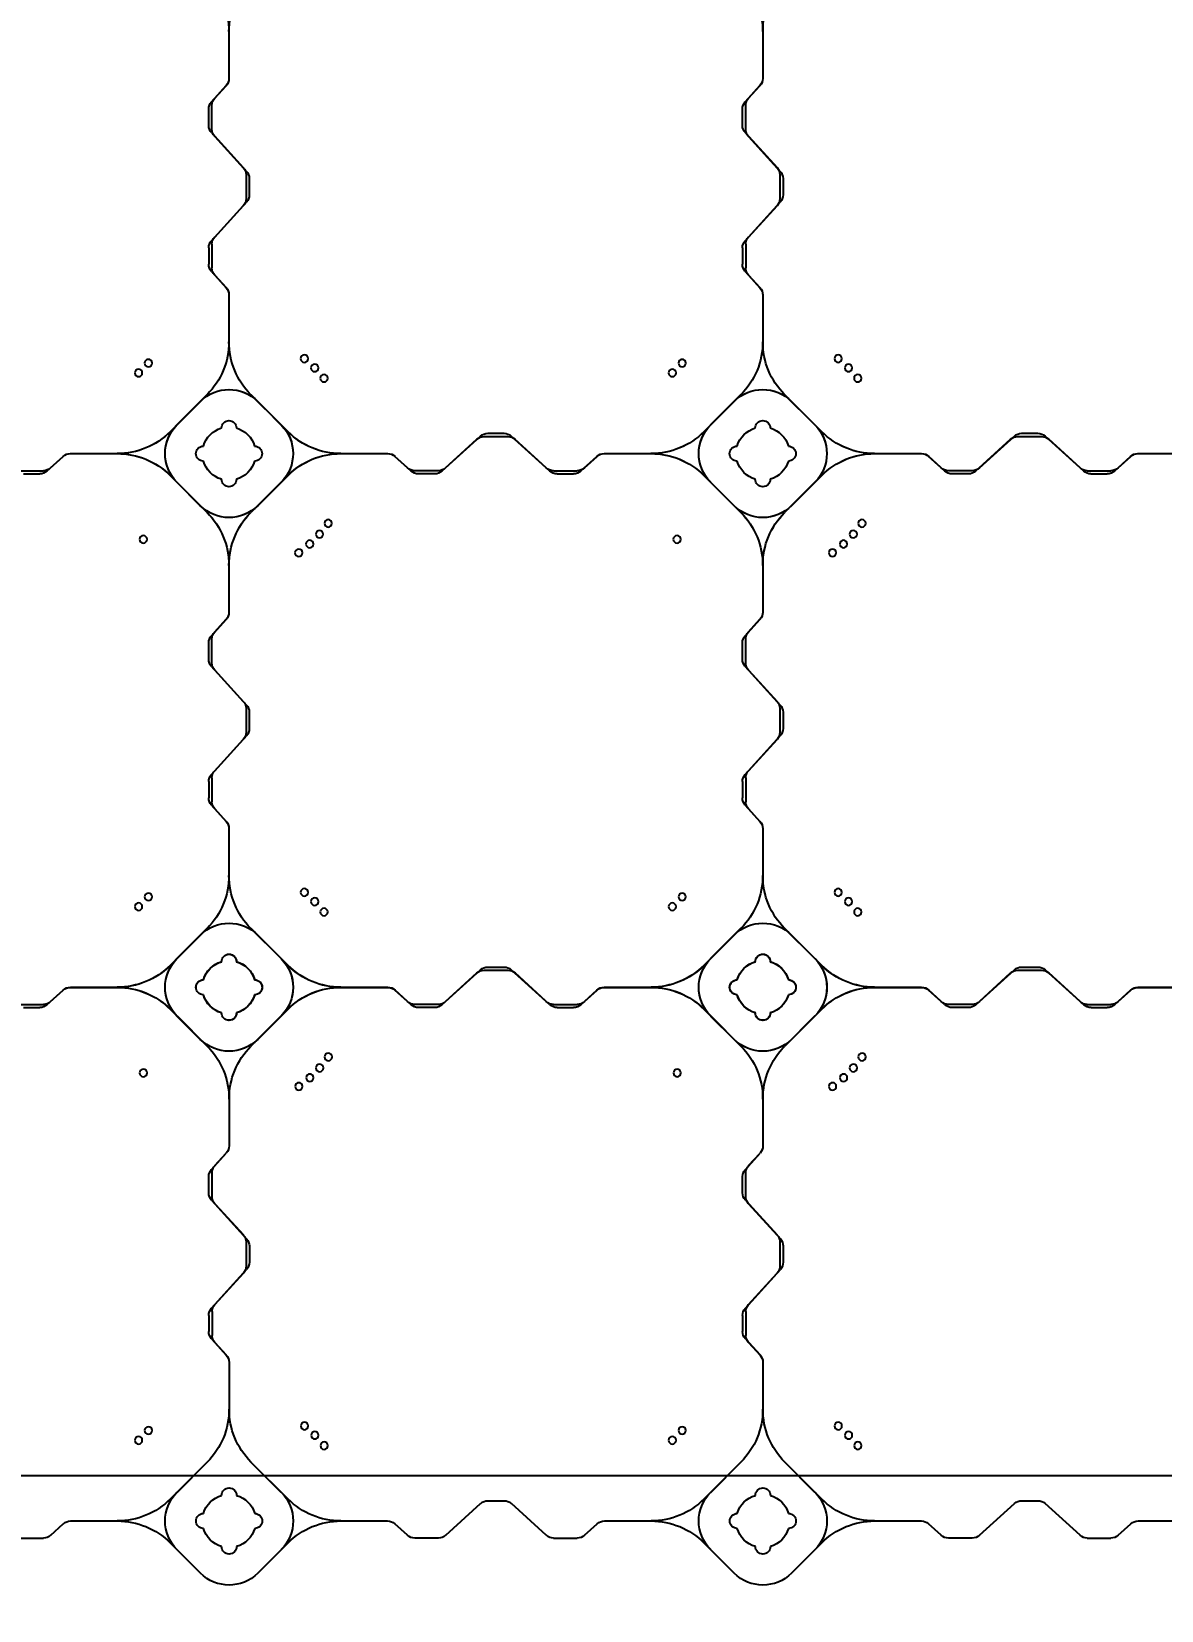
# Model space of a CAD drawing. Header units: millimetres. Extents: x -1612139 to -1260738, y 1141106 to 1536160.
# Drawn here: x -1327204 to -1326145, y 1253728 to 1255207 of the extents above; entities that cross this region are included whole.
import ezdxf

# ---------------------------------------------------------------- set-up
doc = ezdxf.new("R2010")
doc.units = ezdxf.units.MM
doc.header["$LTSCALE"] = 10
doc.layers.get('0').update_dxf_attribs({"linetype": 'CONTINUOUS'})
doc.layers.get('DEFPOINTS').update_dxf_attribs({"linetype": 'CONTINUOUS'})
doc.layers.add('W-FLOAT_BOWL浮筒', color=253, linetype='CONTINUOUS')
doc.styles.add('STANDARD_T3', font='simplex.shx', dxfattribs={"width": 0.7, "bigfont": 'gbcbig.shx'})
doc.dimstyles.new('W&&200', dxfattribs={"dimtxt": 700, "dimasz": 200, "dimexe": 500, "dimexo": 600, "dimgap": 200, "dimtad": 1, "dimdec": 0, "dimzin": 0, "dimdsep": 46, "dimtxsty": 'STANDARD_T3', "dimcen": 0.09, "dimclrd": 1, "dimclre": 1, "dimclrt": 7, "dimazin": 2, "dimtfac": 1, "dimtdec": 0, "dimtix": 1, "dimtmove": 2, "dimatfit": 3, "dimfxl": 100, "dimtolj": 1, "dimtzin": 0, "dimarcsym": 0})

# ---------------------------------------------------------------- blocks, each defined once
blk = doc.blocks.new('蓝色')
at = {"layer": 'W-FLOAT_BOWL浮筒', "color": 5}
for p, q in [((5979.5, 1549.2), (5951.2, 1520.9)), ((5957.5, 1527.3), (5979.4, 1549.2)), ((6033.2, 1549.2), (6055.2, 1527.3)), ((6033.2, 1549.2), (6061.5, 1520.9)), ((6479.5, 1549.2), (6451.2, 1520.9)), ((6457.5, 1527.3), (6479.4, 1549.2)), ((6533.2, 1549.2), (6555.2, 1527.3)), ((6533.2, 1549.2), (6561.5, 1520.9)), ((5810.2, 1516.4), (5832.5, 1516.4)), ((5839.2, 1513.8), (5851.1, 1503)), ((6173.5, 1513.8), (6161.6, 1503)), ((6202.5, 1516.4), (6180.2, 1516.4)), ((6209.2, 1513.8), (6242, 1484)), ((6303.5, 1513.8), (6270.7, 1484)), ((6310.2, 1516.4), (6332.5, 1516.4)), ((6339.2, 1513.8), (6351.1, 1503)), ((6673.5, 1513.8), (6661.6, 1503)), ((6702.5, 1516.4), (6680.2, 1516.4)), ((6709.2, 1513.8), (6742, 1484)), ((6803.5, 1513.8), (6770.7, 1484)), ((6810.2, 1516.4), (6832.5, 1516.4)), ((6839.2, 1513.8), (6851.1, 1503)), ((5857.8, 1500.4), (5901.6, 1500.4)), ((6110.9, 1500.4), (6154.9, 1500.4)), ((6357.8, 1500.4), (6401.6, 1500.4)), ((6610.9, 1500.4), (6654.9, 1500.4)), ((6857.8, 1500.4), (6901.6, 1500.4)), ((5985.8, 1445.1), (5951.1, 1479.9)), ((6026.8, 1445.1), (6061.6, 1479.9)), ((6248.7, 1481.4), (6264, 1481.4)), ((6485.8, 1445.1), (6451.1, 1479.9)), ((6526.8, 1445.1), (6561.6, 1479.9)), ((6748.7, 1481.4), (6764, 1481.4)), ((5957.5, 1473.5), (5985.8, 1445.2)), ((6055.2, 1473.5), (6026.8, 1445.2)), ((6457.5, 1473.5), (6485.8, 1445.2)), ((6555.2, 1473.5), (6526.8, 1445.2)), ((6006.3, 1351.6), (6006.3, 1395.8)), ((6006.3, 1351.8), (6006.3, 1395.8)), ((6506.3, 1351.6), (6506.3, 1395.8)), ((6506.3, 1351.8), (6506.3, 1395.8)), ((5989.9, 1329.7), (6003.7, 1344.9)), ((5992.9, 1333.2), (6003.7, 1345.1)), ((6489.9, 1329.7), (6503.7, 1344.9)), ((6492.9, 1333.2), (6503.7, 1345.1)), ((5987.3, 1307.7), (5987.3, 1323)), ((5990.3, 1304.2), (5990.3, 1326.5)), ((6487.3, 1307.7), (6487.3, 1323)), ((6490.3, 1304.2), (6490.3, 1326.5)), ((5989.9, 1301), (6019.7, 1268.2)), ((5992.9, 1297.5), (6022.7, 1264.7)), ((6489.9, 1301), (6519.7, 1268.2)), ((6492.9, 1297.5), (6522.7, 1264.7)), ((6022.3, 1239.2), (6022.3, 1261.5)), ((6025.3, 1242.7), (6025.3, 1258)), ((6522.3, 1239.2), (6522.3, 1261.5)), ((6525.3, 1242.7), (6525.3, 1258)), ((5989.9, 1199.7), (6019.7, 1232.5)), ((5992.9, 1203.2), (6022.7, 1236)), ((6489.9, 1199.7), (6519.7, 1232.5)), ((6492.9, 1203.2), (6522.7, 1236)), ((5987.3, 1193), (5987.3, 1177.7)), ((5990.3, 1196.5), (5990.3, 1174.2)), ((6487.3, 1193), (6487.3, 1177.7)), ((6490.3, 1196.5), (6490.3, 1174.2)), ((5989.9, 1171), (6003.7, 1155.8)), ((6489.9, 1171), (6503.7, 1155.8)), ((5992.9, 1167.5), (6003.7, 1155.6)), ((6492.9, 1167.5), (6503.7, 1155.6)), ((6006.3, 1105.1), (6006.3, 1149.1)), ((6006.3, 1105.1), (6006.3, 1148.9)), ((6506.3, 1105.1), (6506.3, 1149.1)), ((6506.3, 1105.1), (6506.3, 1148.9)), ((5951.1, 1020.9), (5985.8, 1055.6)), ((5957.5, 1027.2), (5985.8, 1055.5)), ((6061.6, 1020.9), (6026.8, 1055.6)), ((6055.2, 1027.2), (6026.8, 1055.5)), ((6451.1, 1020.9), (6485.8, 1055.6)), ((6457.5, 1027.2), (6485.8, 1055.5)), ((6561.6, 1020.9), (6526.8, 1055.6)), ((6555.2, 1027.2), (6526.8, 1055.5)), ((5979.5, 1049.2), (5951.2, 1020.9)), ((5957.5, 1027.3), (5979.4, 1049.2)), ((6033.2, 1049.2), (6055.2, 1027.3)), ((6033.2, 1049.2), (6061.5, 1020.9)), ((6479.5, 1049.2), (6451.2, 1020.9)), ((6457.5, 1027.3), (6479.4, 1049.2)), ((6533.2, 1049.2), (6555.2, 1027.3)), ((6533.2, 1049.2), (6561.5, 1020.9)), ((5810.2, 1016.4), (5832.5, 1016.4)), ((5813.7, 1019.4), (5829, 1019.4)), ((5835.7, 1016.8), (5850.9, 1003)), ((5839.2, 1013.8), (5851.1, 1003)), ((6173.5, 1013.8), (6161.6, 1003)), ((6177, 1016.8), (6161.8, 1003)), ((6202.5, 1016.4), (6180.2, 1016.4)), ((6199, 1019.4), (6183.7, 1019.4)), ((6205.7, 1016.8), (6238.5, 987)), ((6209.2, 1013.8), (6242, 984)), ((6303.5, 1013.8), (6270.7, 984)), ((6307, 1016.8), (6274.2, 987)), ((6310.2, 1016.4), (6332.5, 1016.4)), ((6313.7, 1019.4), (6329, 1019.4)), ((6335.7, 1016.8), (6350.9, 1003)), ((6339.2, 1013.8), (6351.1, 1003)), ((6673.5, 1013.8), (6661.6, 1003)), ((6677, 1016.8), (6661.8, 1003)), ((6702.5, 1016.4), (6680.2, 1016.4)), ((6699, 1019.4), (6683.7, 1019.4)), ((6705.7, 1016.8), (6738.5, 987)), ((6709.2, 1013.8), (6742, 984)), ((6803.5, 1013.8), (6770.7, 984)), ((6807, 1016.8), (6774.2, 987)), ((6810.2, 1016.4), (6832.5, 1016.4)), ((6813.7, 1019.4), (6829, 1019.4)), ((6835.7, 1016.8), (6850.9, 1003)), ((6839.2, 1013.8), (6851.1, 1003)), ((5857.6, 1000.4), (5901.6, 1000.4)), ((5857.8, 1000.4), (5901.6, 1000.4)), ((6110.9, 1000.4), (6154.9, 1000.4)), ((6110.9, 1000.4), (6155.1, 1000.4)), ((6357.6, 1000.4), (6401.6, 1000.4)), ((6357.8, 1000.4), (6401.6, 1000.4)), ((6610.9, 1000.4), (6654.9, 1000.4)), ((6610.9, 1000.4), (6655.1, 1000.4)), ((6857.6, 1000.4), (6901.6, 1000.4)), ((6857.8, 1000.4), (6901.6, 1000.4)), ((5985.8, 945.1), (5951.1, 979.9)), ((5979.5, 951.6), (5951.2, 979.9)), ((6026.8, 945.1), (6061.6, 979.9)), ((6033.2, 951.6), (6061.5, 979.9)), ((6245.2, 984.4), (6267.5, 984.4)), ((6248.7, 981.4), (6264, 981.4)), ((6485.8, 945.1), (6451.1, 979.9)), ((6479.5, 951.6), (6451.2, 979.9)), ((6526.8, 945.1), (6561.6, 979.9)), ((6533.2, 951.6), (6561.5, 979.9)), ((6745.2, 984.4), (6767.5, 984.4)), ((6748.7, 981.4), (6764, 981.4)), ((5957.5, 973.5), (5985.8, 945.2)), ((5979.4, 951.6), (5957.5, 973.5)), ((6055.2, 973.5), (6026.8, 945.2)), ((6055.2, 973.5), (6033.2, 951.6)), ((6457.5, 973.5), (6485.8, 945.2)), ((6479.4, 951.6), (6457.5, 973.5)), ((6555.2, 973.5), (6526.8, 945.2)), ((6555.2, 973.5), (6533.2, 951.6)), ((6006.3, 851.6), (6006.3, 895.8)), ((6006.3, 851.8), (6006.3, 895.8)), ((6506.3, 851.6), (6506.3, 895.8)), ((6506.3, 851.8), (6506.3, 895.8)), ((5989.9, 829.7), (6003.7, 844.9)), ((5992.9, 833.2), (6003.7, 845.1)), ((6489.9, 829.7), (6503.7, 844.9)), ((6492.9, 833.2), (6503.7, 845.1)), ((5987.3, 807.7), (5987.3, 823)), ((5990.3, 804.2), (5990.3, 826.5)), ((6487.3, 807.7), (6487.3, 823)), ((6490.3, 804.2), (6490.3, 826.5)), ((5989.9, 801), (6019.7, 768.2)), ((6489.9, 801), (6519.7, 768.2)), ((5992.9, 797.5), (6022.7, 764.7)), ((6492.9, 797.5), (6522.7, 764.7)), ((6022.3, 739.2), (6022.3, 761.5)), ((6025.3, 742.7), (6025.3, 758)), ((6522.3, 739.2), (6522.3, 761.5)), ((6525.3, 742.7), (6525.3, 758)), ((5989.9, 699.7), (6019.7, 732.5)), ((5992.9, 703.2), (6022.7, 736)), ((6489.9, 699.7), (6519.7, 732.5)), ((6492.9, 703.2), (6522.7, 736)), ((5990.3, 696.5), (5990.3, 674.2)), ((6490.3, 696.5), (6490.3, 674.2)), ((5987.3, 693), (5987.3, 677.7)), ((6487.3, 693), (6487.3, 677.7)), ((5989.9, 671), (6003.7, 655.8)), ((5992.9, 667.5), (6003.7, 655.6)), ((6489.9, 671), (6503.7, 655.8)), ((6492.9, 667.5), (6503.7, 655.6)), ((6006.3, 605.1), (6006.3, 649.1)), ((6006.3, 605.1), (6006.3, 648.9)), ((6506.3, 605.1), (6506.3, 649.1)), ((6506.3, 605.1), (6506.3, 648.9))]:
    blk.add_line(p, q, dxfattribs=at)
for centre in [(5921.6, 1424.8), (6086.6, 1420.1), (6095.3, 1429.8), (6421.6, 1424.8), (6586.6, 1420.1), (6595.3, 1429.8), (5930.8, 1415.6), (6076.9, 1411.4), (6430.8, 1415.6), (6576.9, 1411.4), (6071.6, 1093.3), (6571.6, 1093.3), (5926, 1080.7), (6081.9, 1085.1), (6426, 1080.7), (6581.9, 1085.1), (6091.1, 1075.9), (6099.2, 1065.7), (6591.1, 1075.9), (6599.2, 1065.7), (6095.3, 929.8), (6595.3, 929.8), (5921.6, 924.8), (5930.8, 915.6), (6086.6, 920.1), (6421.6, 924.8), (6430.8, 915.6), (6586.6, 920.1), (6076.9, 911.4), (6576.9, 911.4)]:
    blk.add_circle(centre, 3.5, dxfattribs=at)
for centre, radius, start, end in [((6006.3, 1522.3), 38, 45, 135), ((6006.4, 1522.3), 38, 45, 135), ((6506.3, 1522.3), 38, 45, 135), ((6506.4, 1522.3), 38, 45, 135), ((5984.4, 1500.4), 38, 135, 225), ((6006.3, 1500.4), 25, 106.2602, 163.7398), ((6006.3, 1500.4), 25, 106.2602, 163.7398), ((6006.3, 1524.4), 7, 0, 180), ((6006.3, 1524.4), 7, 0, 180), ((6006.3, 1500.4), 25, 16.2602, 73.7398), ((6006.3, 1500.4), 25, 16.2602, 73.7398), ((6028.3, 1500.4), 38, 315, 45), ((6484.4, 1500.4), 38, 135, 225), ((6506.3, 1500.4), 25, 106.2602, 163.7398), ((6506.3, 1500.4), 25, 106.2602, 163.7398), ((6506.3, 1524.4), 7, 0, 180), ((6506.3, 1524.4), 7, 0, 180), ((6506.3, 1500.4), 25, 16.2602, 73.7398), ((6506.3, 1500.4), 25, 16.2602, 73.7398), ((6528.3, 1500.4), 38, 315, 45), ((5832.5, 1506.4), 10, 47.7263, 90), ((5901.7, 1570.4), 70, 270, 315), ((6111, 1570.4), 70, 225, 270), ((6180.2, 1506.4), 10, 90, 132.2737), ((6202.5, 1506.4), 10, 47.7263, 90), ((6310.2, 1506.4), 10, 90, 132.2737), ((6332.5, 1506.4), 10, 47.7263, 90), ((6401.7, 1570.4), 70, 270, 315), ((6611, 1570.4), 70, 225, 270), ((6680.2, 1506.4), 10, 90, 132.2737), ((6702.5, 1506.4), 10, 47.7263, 90), ((6810.2, 1506.4), 10, 90, 132.2737), ((6832.5, 1506.4), 10, 47.7263, 90), ((5857.8, 1510.4), 10, 227.7263, 270), ((5901.6, 1430.4), 70, 45, 90), ((5982.3, 1500.4), 7, 90, 270), ((5982.3, 1500.4), 7, 90, 270), ((6030.3, 1500.4), 7, 270, 90), ((6030.3, 1500.4), 7, 270, 90), ((6111.1, 1430.4), 70, 90, 135), ((6154.9, 1510.4), 10, 270, 312.2737), ((6357.8, 1510.4), 10, 227.7263, 270), ((6401.6, 1430.4), 70, 45, 90), ((6482.3, 1500.4), 7, 90, 270), ((6482.3, 1500.4), 7, 90, 270), ((6530.3, 1500.4), 7, 270, 90), ((6530.3, 1500.4), 7, 270, 90), ((6611.1, 1430.4), 70, 90, 135), ((6654.9, 1510.4), 10, 270, 312.2737), ((6857.8, 1510.4), 10, 227.7263, 270), ((6006.3, 1500.4), 25, 196.2602, 253.7398), ((6006.3, 1500.4), 25, 196.2602, 253.7398), ((6006.3, 1500.4), 25, 286.2602, 343.7398), ((6006.3, 1500.4), 25, 286.2602, 343.7398), ((6248.7, 1491.4), 10, 227.7263, 270), ((6264, 1491.4), 10, 270, 312.2737), ((6506.3, 1500.4), 25, 196.2602, 253.7398), ((6506.3, 1500.4), 25, 196.2602, 253.7398), ((6506.3, 1500.4), 25, 286.2602, 343.7398), ((6506.3, 1500.4), 25, 286.2602, 343.7398), ((6748.7, 1491.4), 10, 227.7263, 270), ((6764, 1491.4), 10, 270, 312.2737), ((6006.3, 1476.4), 7, 180, 0), ((6006.3, 1476.4), 7, 180, 0), ((6506.3, 1476.4), 7, 180, 0), ((6506.3, 1476.4), 7, 180, 0), ((5936.3, 1395.7), 70, 0, 45), ((5936.3, 1395.7), 70, 0, 45), ((6076.3, 1395.7), 70, 135, 180), ((6076.3, 1395.7), 70, 135, 180), ((6436.3, 1395.7), 70, 0, 45), ((6436.3, 1395.7), 70, 0, 45), ((6576.3, 1395.7), 70, 135, 180), ((6576.3, 1395.7), 70, 135, 180), ((5996.3, 1351.8), 10, 317.7263, 0), ((5996.3, 1351.6), 10, 317.7263, 0), ((6496.3, 1351.8), 10, 317.7263, 0), ((6496.3, 1351.6), 10, 317.7263, 0), ((6000.3, 1326.5), 10, 137.7263, 180), ((6500.3, 1326.5), 10, 137.7263, 180), ((5997.3, 1323), 10, 137.7263, 180), ((6497.3, 1323), 10, 137.7263, 180), ((5997.3, 1307.7), 10, 180, 222.2737), ((6000.3, 1304.2), 10, 180, 222.2737), ((6497.3, 1307.7), 10, 180, 222.2737), ((6500.3, 1304.2), 10, 180, 222.2737), ((6012.3, 1261.5), 10, 0, 42.2737), ((6015.3, 1258), 10, 0, 42.2737), ((6512.3, 1261.5), 10, 0, 42.2737), ((6515.3, 1258), 10, 0, 42.2737), ((6015.3, 1242.7), 10, 317.7263, 0), ((6515.3, 1242.7), 10, 317.7263, 0), ((6012.3, 1239.2), 10, 317.7263, 0), ((6512.3, 1239.2), 10, 317.7263, 0), ((5997.3, 1193), 10, 137.7263, 180), ((6000.3, 1196.5), 10, 137.7263, 180), ((6497.3, 1193), 10, 137.7263, 180), ((6500.3, 1196.5), 10, 137.7263, 180), ((5997.3, 1177.7), 10, 180, 222.2737), ((6000.3, 1174.2), 10, 180, 222.2737), ((6497.3, 1177.7), 10, 180, 222.2737), ((6500.3, 1174.2), 10, 180, 222.2737), ((5996.3, 1149.1), 10, 0, 42.2737), ((5996.3, 1148.9), 10, 0, 42.2737), ((6496.3, 1149.1), 10, 0, 42.2737), ((6496.3, 1148.9), 10, 0, 42.2737), ((5936.3, 1105.1), 70, 315, 0), ((5936.3, 1105), 70, 315, 0), ((6076.3, 1105.1), 70, 180, 225), ((6076.3, 1105), 70, 180, 225), ((6436.3, 1105.1), 70, 315, 0), ((6436.3, 1105), 70, 315, 0), ((6576.3, 1105.1), 70, 180, 225), ((6576.3, 1105), 70, 180, 225), ((6006.3, 1022.3), 38, 45, 135), ((6006.4, 1022.3), 38, 45, 135), ((6506.3, 1022.3), 38, 45, 135), ((6506.4, 1022.3), 38, 45, 135), ((5901.6, 1070.4), 70, 270, 315), ((5901.7, 1070.4), 70, 270, 315), ((5984.4, 1000.4), 38, 135, 225), ((5984.4, 1000.3), 38, 135, 225), ((6006.3, 1000.4), 25, 106.2602, 163.7398), ((6006.3, 1000.4), 25, 106.2602, 163.7398), ((6006.3, 1000.4), 25, 106.2602, 163.7398), ((6006.3, 1000.4), 25, 106.2602, 163.7398), ((6006.3, 1024.4), 7, 0, 180), ((6006.3, 1024.4), 7, 0, 180), ((6006.3, 1024.4), 7, 0, 180), ((6006.3, 1024.4), 7, 0, 180), ((6006.3, 1000.4), 25, 16.2602, 73.7398), ((6006.3, 1000.4), 25, 16.2602, 73.7398), ((6006.3, 1000.4), 25, 16.2602, 73.7398), ((6006.3, 1000.4), 25, 16.2602, 73.7398), ((6028.3, 1000.4), 38, 315, 45), ((6028.3, 1000.3), 38, 315, 45), ((6111, 1070.4), 70, 225, 270), ((6111.1, 1070.4), 70, 225, 270), ((6401.6, 1070.4), 70, 270, 315), ((6401.7, 1070.4), 70, 270, 315), ((6484.4, 1000.4), 38, 135, 225), ((6484.4, 1000.3), 38, 135, 225), ((6506.3, 1000.4), 25, 106.2602, 163.7398), ((6506.3, 1000.4), 25, 106.2602, 163.7398), ((6506.3, 1000.4), 25, 106.2602, 163.7398), ((6506.3, 1000.4), 25, 106.2602, 163.7398), ((6506.3, 1024.4), 7, 0, 180), ((6506.3, 1024.4), 7, 0, 180), ((6506.3, 1024.4), 7, 0, 180), ((6506.3, 1024.4), 7, 0, 180), ((6506.3, 1000.4), 25, 16.2602, 73.7398), ((6506.3, 1000.4), 25, 16.2602, 73.7398), ((6506.3, 1000.4), 25, 16.2602, 73.7398), ((6506.3, 1000.4), 25, 16.2602, 73.7398), ((6528.3, 1000.4), 38, 315, 45), ((6528.3, 1000.3), 38, 315, 45), ((6611, 1070.4), 70, 225, 270), ((6611.1, 1070.4), 70, 225, 270), ((5829, 1009.4), 10, 47.7263, 90), ((5832.5, 1006.4), 10, 47.7263, 90), ((5982.3, 1000.4), 7, 90, 270), ((5982.3, 1000.4), 7, 90, 270), ((5982.3, 1000.4), 7, 90, 270), ((5982.3, 1000.4), 7, 90, 270), ((6030.3, 1000.4), 7, 270, 90), ((6030.3, 1000.4), 7, 270, 90), ((6030.3, 1000.4), 7, 270, 90), ((6030.3, 1000.4), 7, 270, 90), ((6180.2, 1006.4), 10, 90, 132.2737), ((6183.7, 1009.4), 10, 90, 132.2737), ((6199, 1009.4), 10, 47.7263, 90), ((6202.5, 1006.4), 10, 47.7263, 90), ((6310.2, 1006.4), 10, 90, 132.2737), ((6313.7, 1009.4), 10, 90, 132.2737), ((6329, 1009.4), 10, 47.7263, 90), ((6332.5, 1006.4), 10, 47.7263, 90), ((6482.3, 1000.4), 7, 90, 270), ((6482.3, 1000.4), 7, 90, 270), ((6482.3, 1000.4), 7, 90, 270), ((6482.3, 1000.4), 7, 90, 270), ((6530.3, 1000.4), 7, 270, 90), ((6530.3, 1000.4), 7, 270, 90), ((6530.3, 1000.4), 7, 270, 90), ((6530.3, 1000.4), 7, 270, 90), ((6680.2, 1006.4), 10, 90, 132.2737), ((6683.7, 1009.4), 10, 90, 132.2737), ((6699, 1009.4), 10, 47.7263, 90), ((6702.5, 1006.4), 10, 47.7263, 90), ((6810.2, 1006.4), 10, 90, 132.2737), ((6813.7, 1009.4), 10, 90, 132.2737), ((6829, 1009.4), 10, 47.7263, 90), ((6832.5, 1006.4), 10, 47.7263, 90), ((5857.6, 1010.4), 10, 227.7263, 270), ((5857.8, 1010.4), 10, 227.7263, 270), ((5901.6, 930.4), 70, 45, 90), ((5901.7, 930.4), 70, 45, 90), ((6006.3, 1000.4), 25, 196.2602, 253.7398), ((6006.3, 1000.4), 25, 196.2602, 253.7398), ((6006.3, 1000.4), 25, 196.2602, 253.7398), ((6006.3, 1000.4), 25, 196.2602, 253.7398), ((6006.3, 1000.4), 25, 286.2602, 343.7398), ((6006.3, 1000.4), 25, 286.2602, 343.7398), ((6006.3, 1000.4), 25, 286.2602, 343.7398), ((6006.3, 1000.4), 25, 286.2602, 343.7398), ((6111, 930.4), 70, 90, 135), ((6111.1, 930.4), 70, 90, 135), ((6154.9, 1010.4), 10, 270, 312.2737), ((6155.1, 1010.4), 10, 270, 312.2737), ((6357.6, 1010.4), 10, 227.7263, 270), ((6357.8, 1010.4), 10, 227.7263, 270), ((6401.6, 930.4), 70, 45, 90), ((6401.7, 930.4), 70, 45, 90), ((6506.3, 1000.4), 25, 196.2602, 253.7398), ((6506.3, 1000.4), 25, 196.2602, 253.7398), ((6506.3, 1000.4), 25, 196.2602, 253.7398), ((6506.3, 1000.4), 25, 196.2602, 253.7398), ((6506.3, 1000.4), 25, 286.2602, 343.7398), ((6506.3, 1000.4), 25, 286.2602, 343.7398), ((6506.3, 1000.4), 25, 286.2602, 343.7398), ((6506.3, 1000.4), 25, 286.2602, 343.7398), ((6611, 930.4), 70, 90, 135), ((6611.1, 930.4), 70, 90, 135), ((6654.9, 1010.4), 10, 270, 312.2737), ((6655.1, 1010.4), 10, 270, 312.2737), ((6857.6, 1010.4), 10, 227.7263, 270), ((6857.8, 1010.4), 10, 227.7263, 270), ((6006.3, 976.4), 7, 180, 0), ((6006.3, 976.4), 7, 180, 0), ((6006.3, 976.4), 7, 180, 0), ((6006.3, 976.4), 7, 180, 0), ((6245.2, 994.4), 10, 227.7263, 270), ((6248.7, 991.4), 10, 227.7263, 270), ((6264, 991.4), 10, 270, 312.2737), ((6267.5, 994.4), 10, 270, 312.2737), ((6506.3, 976.4), 7, 180, 0), ((6506.3, 976.4), 7, 180, 0), ((6506.3, 976.4), 7, 180, 0), ((6506.3, 976.4), 7, 180, 0), ((6745.2, 994.4), 10, 227.7263, 270), ((6748.7, 991.4), 10, 227.7263, 270), ((6764, 991.4), 10, 270, 312.2737), ((6767.5, 994.4), 10, 270, 312.2737), ((6006.3, 978.4), 38, 225, 315), ((6006.4, 978.4), 38, 225, 315), ((6506.3, 978.4), 38, 225, 315), ((6506.4, 978.4), 38, 225, 315), ((5936.3, 895.7), 70, 0, 45), ((5936.3, 895.7), 70, 0, 45), ((6076.3, 895.7), 70, 135, 180), ((6076.3, 895.7), 70, 135, 180), ((6436.3, 895.7), 70, 0, 45), ((6436.3, 895.7), 70, 0, 45), ((6576.3, 895.7), 70, 135, 180), ((6576.3, 895.7), 70, 135, 180), ((5996.3, 851.8), 10, 317.7263, 0), ((5996.3, 851.6), 10, 317.7263, 0), ((6496.3, 851.8), 10, 317.7263, 0), ((6496.3, 851.6), 10, 317.7263, 0), ((5997.3, 823), 10, 137.7263, 180), ((6000.3, 826.5), 10, 137.7263, 180), ((6497.3, 823), 10, 137.7263, 180), ((6500.3, 826.5), 10, 137.7263, 180), ((5997.3, 807.7), 10, 180, 222.2737), ((6000.3, 804.2), 10, 180, 222.2737), ((6497.3, 807.7), 10, 180, 222.2737), ((6500.3, 804.2), 10, 180, 222.2737), ((6012.3, 761.5), 10, 0, 42.2737), ((6015.3, 758), 10, 0, 42.2737), ((6512.3, 761.5), 10, 0, 42.2737), ((6515.3, 758), 10, 0, 42.2737), ((6015.3, 742.7), 10, 317.7263, 0), ((6515.3, 742.7), 10, 317.7263, 0), ((6012.3, 739.2), 10, 317.7263, 0), ((6512.3, 739.2), 10, 317.7263, 0), ((5997.3, 693), 10, 137.7263, 180), ((6000.3, 696.5), 10, 137.7263, 180), ((6497.3, 693), 10, 137.7263, 180), ((6500.3, 696.5), 10, 137.7263, 180), ((5997.3, 677.7), 10, 180, 222.2737), ((6000.3, 674.2), 10, 180, 222.2737), ((6497.3, 677.7), 10, 180, 222.2737), ((6500.3, 674.2), 10, 180, 222.2737), ((5996.3, 649.1), 10, 0, 42.2737), ((5996.3, 648.9), 10, 0, 42.2737), ((6496.3, 649.1), 10, 0, 42.2737), ((6496.3, 648.9), 10, 0, 42.2737), ((5936.3, 605.1), 70, 315, 0), ((6076.3, 605.1), 70, 180, 225), ((6436.3, 605.1), 70, 315, 0), ((6576.3, 605.1), 70, 180, 225)]:
    blk.add_arc(centre, radius, start, end, dxfattribs=at)
blk = doc.blocks.new('橙色')
at = {"layer": 'W-FLOAT_BOWL浮筒', "color": 30}
for p, q in [((6473.2, 2548.8), (6444.8, 2520.5)), ((6451.2, 2526.9), (6473.1, 2548.8)), ((6526.8, 2548.8), (6555.2, 2520.5)), ((6526.9, 2548.8), (6548.8, 2526.9)), ((6973.2, 2548.8), (6944.8, 2520.5)), ((6951.2, 2526.9), (6973.1, 2548.8)), ((7026.8, 2548.8), (7055.2, 2520.5)), ((7026.9, 2548.8), (7048.8, 2526.9)), ((6303.9, 2516), (6326.1, 2516)), ((6696.1, 2516), (6673.9, 2516)), ((6803.9, 2516), (6826.1, 2516)), ((7196.1, 2516), (7173.9, 2516)), ((7303.9, 2516), (7326.1, 2516)), ((6332.9, 2513.4), (6344.7, 2502.6)), ((6351.5, 2500), (6395.3, 2500)), ((6604.6, 2500), (6648.5, 2500)), ((6667.1, 2513.4), (6655.3, 2502.6)), ((6702.9, 2513.4), (6735.6, 2483.6)), ((6797.1, 2513.4), (6764.4, 2483.6)), ((6832.9, 2513.4), (6844.7, 2502.6)), ((6851.5, 2500), (6895.3, 2500)), ((7104.6, 2500), (7148.5, 2500)), ((7167.1, 2513.4), (7155.3, 2502.6)), ((7202.9, 2513.4), (7235.6, 2483.6)), ((7297.1, 2513.4), (7264.4, 2483.6)), ((7332.9, 2513.4), (7344.7, 2502.6)), ((7351.5, 2500), (7395.3, 2500)), ((6479.5, 2444.8), (6444.8, 2479.5)), ((6451.2, 2473.2), (6479.5, 2444.8)), ((6520.5, 2444.8), (6555.2, 2479.5)), ((6548.8, 2473.2), (6520.5, 2444.8)), ((6742.4, 2481), (6757.6, 2481)), ((6979.5, 2444.8), (6944.8, 2479.5)), ((6951.2, 2473.2), (6979.5, 2444.8)), ((7020.5, 2444.8), (7055.2, 2479.5)), ((7048.8, 2473.2), (7020.5, 2444.8)), ((7242.4, 2481), (7257.6, 2481)), ((6500, 2351.3), (6500, 2395.4)), ((6500, 2351.5), (6500, 2395.4)), ((7000, 2351.3), (7000, 2395.4)), ((7000, 2351.5), (7000, 2395.4)), ((6483.6, 2329.4), (6497.4, 2344.5)), ((6486.6, 2332.9), (6497.4, 2344.7)), ((6983.6, 2329.4), (6997.4, 2344.5)), ((6986.6, 2332.9), (6997.4, 2344.7)), ((6481, 2307.4), (6481, 2322.6)), ((6484, 2303.9), (6484, 2326.1)), ((6981, 2307.4), (6981, 2322.6)), ((6984, 2303.9), (6984, 2326.1)), ((6483.6, 2300.6), (6513.4, 2267.9)), ((6486.6, 2297.1), (6516.4, 2264.4)), ((6983.6, 2300.6), (7013.4, 2267.9)), ((6986.6, 2297.1), (7016.4, 2264.4)), ((6516, 2238.9), (6516, 2261.1)), ((6519, 2242.4), (6519, 2257.6)), ((7016, 2238.9), (7016, 2261.1)), ((7019, 2242.4), (7019, 2257.6)), ((6486.6, 2202.9), (6516.4, 2235.6)), ((6986.6, 2202.9), (7016.4, 2235.6)), ((6483.6, 2199.4), (6513.4, 2232.1)), ((6983.6, 2199.4), (7013.4, 2232.1)), ((6481, 2192.6), (6481, 2177.4)), ((6484, 2196.1), (6484, 2173.9)), ((6981, 2192.6), (6981, 2177.4)), ((6984, 2196.1), (6984, 2173.9)), ((6483.6, 2170.6), (6497.4, 2155.5)), ((6486.6, 2167.1), (6497.4, 2155.3)), ((6983.6, 2170.6), (6997.4, 2155.5)), ((6986.6, 2167.1), (6997.4, 2155.3)), ((6500, 2104.7), (6500, 2148.7)), ((6500, 2104.7), (6500, 2148.5)), ((7000, 2104.7), (7000, 2148.7)), ((7000, 2104.7), (7000, 2148.5)), ((6444.8, 2020.5), (6479.5, 2055.2)), ((6451.2, 2026.8), (6479.5, 2055.2)), ((6548.8, 2026.8), (6520.5, 2055.2)), ((6555.2, 2020.5), (6520.5, 2055.2)), ((6944.8, 2020.5), (6979.5, 2055.2)), ((6951.2, 2026.8), (6979.5, 2055.2)), ((7048.8, 2026.8), (7020.5, 2055.2)), ((7055.2, 2020.5), (7020.5, 2055.2)), ((6307.4, 2019), (6322.6, 2019)), ((6329.4, 2016.4), (6344.5, 2002.6)), ((6670.6, 2016.4), (6655.5, 2002.6)), ((6692.6, 2019), (6677.4, 2019)), ((6699.4, 2016.4), (6732.1, 1986.6)), ((6800.6, 2016.4), (6767.9, 1986.6)), ((6807.4, 2019), (6822.6, 2019)), ((6829.4, 2016.4), (6844.5, 2002.6)), ((7170.6, 2016.4), (7155.5, 2002.6)), ((7192.6, 2019), (7177.4, 2019)), ((7199.4, 2016.4), (7232.1, 1986.6)), ((7300.6, 2016.4), (7267.9, 1986.6)), ((7307.4, 2019), (7322.6, 2019)), ((7329.4, 2016.4), (7344.5, 2002.6)), ((6351.3, 2000), (6395.3, 2000)), ((6604.6, 2000), (6648.7, 2000)), ((6851.3, 2000), (6895.3, 2000)), ((7104.6, 2000), (7148.7, 2000)), ((7351.3, 2000), (7395.3, 2000)), ((6738.9, 1984), (6761.1, 1984)), ((7238.9, 1984), (7261.1, 1984)), ((6473.2, 1951.2), (6444.8, 1979.5)), ((6473.1, 1951.2), (6451.2, 1973.1)), ((6526.8, 1951.2), (6555.2, 1979.5)), ((6548.8, 1973.1), (6526.9, 1951.2)), ((6973.2, 1951.2), (6944.8, 1979.5)), ((6973.1, 1951.2), (6951.2, 1973.1)), ((7026.8, 1951.2), (7055.2, 1979.5)), ((7048.8, 1973.1), (7026.9, 1951.2))]:
    blk.add_line(p, q, dxfattribs=at)
for centre in [(6415.2, 2424.4), (6589, 2429.4), (6915.2, 2424.4), (7089, 2429.4), (6424.4, 2415.2), (6570.6, 2411), (6580.3, 2419.7), (6924.4, 2415.2), (7070.6, 2411), (7080.3, 2419.7), (6565.3, 2092.9), (6575.6, 2084.8), (7065.3, 2092.9), (7075.6, 2084.8), (6419.7, 2080.3), (6584.8, 2075.6), (6919.7, 2080.3), (7084.8, 2075.6), (6592.9, 2065.3), (7092.9, 2065.3)]:
    blk.add_circle(centre, 3.5, dxfattribs=at)
for centre, radius, start, end in [((6500, 2522), 38, 45, 135), ((6500, 2522), 38, 45, 135), ((7000, 2522), 38, 45, 135), ((7000, 2522), 38, 45, 135), ((6500, 2524), 7, 0, 180), ((6500, 2524), 7, 0, 180), ((7000, 2524), 7, 0, 180), ((7000, 2524), 7, 0, 180), ((6326.1, 2506), 10, 47.7263, 90), ((6395.3, 2570), 70, 270, 315), ((6478, 2500), 38, 135, 225), ((6500, 2500), 25, 106.2602, 163.7398), ((6500, 2500), 25, 106.2602, 163.7398), ((6500, 2500), 25, 16.2602, 73.7398), ((6500, 2500), 25, 16.2602, 73.7398), ((6522, 2500), 38, 315, 45), ((6604.7, 2570), 70, 225, 270), ((6673.9, 2506), 10, 90, 132.2737), ((6696.1, 2506), 10, 47.7263, 90), ((6803.9, 2506), 10, 90, 132.2737), ((6826.1, 2506), 10, 47.7263, 90), ((6895.3, 2570), 70, 270, 315), ((6978, 2500), 38, 135, 225), ((7000, 2500), 25, 106.2602, 163.7398), ((7000, 2500), 25, 106.2602, 163.7398), ((7000, 2500), 25, 16.2602, 73.7398), ((7000, 2500), 25, 16.2602, 73.7398), ((7022, 2500), 38, 315, 45), ((7104.7, 2570), 70, 225, 270), ((7173.9, 2506), 10, 90, 132.2737), ((7196.1, 2506), 10, 47.7263, 90), ((7303.9, 2506), 10, 90, 132.2737), ((7326.1, 2506), 10, 47.7263, 90), ((6351.5, 2510), 10, 227.7263, 270), ((6395.3, 2430), 70, 45, 90), ((6476, 2500), 7, 90, 270), ((6476, 2500), 7, 90, 270), ((6524, 2500), 7, 270, 90), ((6524, 2500), 7, 270, 90), ((6604.7, 2430), 70, 90, 135), ((6648.5, 2510), 10, 270, 312.2737), ((6851.5, 2510), 10, 227.7263, 270), ((6895.3, 2430), 70, 45, 90), ((6976, 2500), 7, 90, 270), ((6976, 2500), 7, 90, 270), ((7024, 2500), 7, 270, 90), ((7024, 2500), 7, 270, 90), ((7104.7, 2430), 70, 90, 135), ((7148.5, 2510), 10, 270, 312.2737), ((7351.5, 2510), 10, 227.7263, 270), ((6500, 2500), 25, 196.2602, 253.7398), ((6500, 2500), 25, 196.2602, 253.7398), ((6500, 2500), 25, 286.2602, 343.7398), ((6500, 2500), 25, 286.2602, 343.7398), ((7000, 2500), 25, 196.2602, 253.7398), ((7000, 2500), 25, 196.2602, 253.7398), ((7000, 2500), 25, 286.2602, 343.7398), ((7000, 2500), 25, 286.2602, 343.7398), ((6500, 2476), 7, 180, 0), ((6500, 2476), 7, 180, 0), ((6742.4, 2491), 10, 227.7263, 270), ((6757.6, 2491), 10, 270, 312.2737), ((7000, 2476), 7, 180, 0), ((7000, 2476), 7, 180, 0), ((7242.4, 2491), 10, 227.7263, 270), ((7257.6, 2491), 10, 270, 312.2737), ((6430, 2395.3), 70, 0, 45), ((6430, 2395.3), 70, 0, 45), ((6570, 2395.3), 70, 135, 180), ((6570, 2395.3), 70, 135, 180), ((6930, 2395.3), 70, 0, 45), ((6930, 2395.3), 70, 0, 45), ((7070, 2395.3), 70, 135, 180), ((7070, 2395.3), 70, 135, 180), ((6490, 2351.5), 10, 317.7263, 0), ((6490, 2351.3), 10, 317.7263, 0), ((6990, 2351.5), 10, 317.7263, 0), ((6990, 2351.3), 10, 317.7263, 0), ((6491, 2322.6), 10, 137.7263, 180), ((6494, 2326.1), 10, 137.7263, 180), ((6991, 2322.6), 10, 137.7263, 180), ((6994, 2326.1), 10, 137.7263, 180), ((6491, 2307.4), 10, 180, 222.2737), ((6991, 2307.4), 10, 180, 222.2737), ((6494, 2303.9), 10, 180, 222.2737), ((6994, 2303.9), 10, 180, 222.2737), ((6506, 2261.1), 10, 0, 42.2737), ((6509, 2257.6), 10, 0, 42.2737), ((7006, 2261.1), 10, 0, 42.2737), ((7009, 2257.6), 10, 0, 42.2737), ((6506, 2238.9), 10, 317.7263, 0), ((6509, 2242.4), 10, 317.7263, 0), ((7006, 2238.9), 10, 317.7263, 0), ((7009, 2242.4), 10, 317.7263, 0), ((6491, 2192.6), 10, 137.7263, 180), ((6494, 2196.1), 10, 137.7263, 180), ((6991, 2192.6), 10, 137.7263, 180), ((6994, 2196.1), 10, 137.7263, 180), ((6491, 2177.4), 10, 180, 222.2737), ((6991, 2177.4), 10, 180, 222.2737), ((6494, 2173.9), 10, 180, 222.2737), ((6994, 2173.9), 10, 180, 222.2737), ((6490, 2148.7), 10, 0, 42.2737), ((6490, 2148.5), 10, 0, 42.2737), ((6990, 2148.7), 10, 0, 42.2737), ((6990, 2148.5), 10, 0, 42.2737), ((6430, 2104.7), 70, 315, 0), ((6430, 2104.7), 70, 315, 0), ((6570, 2104.7), 70, 180, 225), ((6570, 2104.7), 70, 180, 225), ((6930, 2104.7), 70, 315, 0), ((6930, 2104.7), 70, 315, 0), ((7070, 2104.7), 70, 180, 225), ((7070, 2104.7), 70, 180, 225), ((6478, 2000), 38, 135, 225), ((6500, 2024), 7, 0, 180), ((6500, 2024), 7, 0, 180), ((6522, 2000), 38, 315, 45), ((6978, 2000), 38, 135, 225), ((7000, 2024), 7, 0, 180), ((7000, 2024), 7, 0, 180), ((7022, 2000), 38, 315, 45), ((6322.6, 2009), 10, 47.7263, 90), ((6395.3, 2070), 70, 270, 315), ((6500, 2000), 25, 106.2602, 163.7398), ((6500, 2000), 25, 106.2602, 163.7398), ((6500, 2000), 25, 16.2602, 73.7398), ((6500, 2000), 25, 16.2602, 73.7398), ((6604.7, 2070), 70, 225, 270), ((6677.4, 2009), 10, 90, 132.2737), ((6692.6, 2009), 10, 47.7263, 90), ((6807.4, 2009), 10, 90, 132.2737), ((6822.6, 2009), 10, 47.7263, 90), ((6895.3, 2070), 70, 270, 315), ((7000, 2000), 25, 106.2602, 163.7398), ((7000, 2000), 25, 106.2602, 163.7398), ((7000, 2000), 25, 16.2602, 73.7398), ((7000, 2000), 25, 16.2602, 73.7398), ((7104.7, 2070), 70, 225, 270), ((7177.4, 2009), 10, 90, 132.2737), ((7192.6, 2009), 10, 47.7263, 90), ((7307.4, 2009), 10, 90, 132.2737), ((7322.6, 2009), 10, 47.7263, 90), ((6351.3, 2010), 10, 227.7263, 270), ((6395.3, 1930), 70, 45, 90), ((6476, 2000), 7, 90, 270), ((6476, 2000), 7, 90, 270), ((6524, 2000), 7, 270, 90), ((6524, 2000), 7, 270, 90), ((6604.7, 1930), 70, 90, 135), ((6648.7, 2010), 10, 270, 312.2737), ((6851.3, 2010), 10, 227.7263, 270), ((6895.3, 1930), 70, 45, 90), ((6976, 2000), 7, 90, 270), ((6976, 2000), 7, 90, 270), ((7024, 2000), 7, 270, 90), ((7024, 2000), 7, 270, 90), ((7104.7, 1930), 70, 90, 135), ((7148.7, 2010), 10, 270, 312.2737), ((7351.3, 2010), 10, 227.7263, 270), ((6500, 2000), 25, 196.2602, 253.7398), ((6500, 2000), 25, 196.2602, 253.7398), ((6500, 2000), 25, 286.2602, 343.7398), ((6500, 2000), 25, 286.2602, 343.7398), ((6738.9, 1994), 10, 227.7263, 270), ((6761.1, 1994), 10, 270, 312.2737), ((7000, 2000), 25, 196.2602, 253.7398), ((7000, 2000), 25, 196.2602, 253.7398), ((7000, 2000), 25, 286.2602, 343.7398), ((7000, 2000), 25, 286.2602, 343.7398), ((7238.9, 1994), 10, 227.7263, 270), ((7261.1, 1994), 10, 270, 312.2737), ((6500, 1976), 7, 180, 0), ((6500, 1976), 7, 180, 0), ((7000, 1976), 7, 180, 0), ((7000, 1976), 7, 180, 0), ((6500, 1978), 38, 225, 315), ((6500, 1978), 38, 225, 315), ((7000, 1978), 38, 225, 315), ((7000, 1978), 38, 225, 315)]:
    blk.add_arc(centre, radius, start, end, dxfattribs=at)
blk = doc.blocks.new('*D183')
at = {"color": 1, "lineweight": -2, "transparency": 16777216}
for p, q in [((-1333518.8, 1271320.9), (-1333518.8, 1271920.9)), ((-1311518.8, 1271320.9), (-1311518.8, 1271920.9)), ((-1333318.8, 1271420.9), (-1311718.8, 1271420.9))]:
    blk.add_line(p, q, dxfattribs=at)
at = {"color": 1, "transparency": 16777216}
for points in [[(-1333318.8, 1271454.3), (-1333318.8, 1271387.6), (-1333518.8, 1271420.9)], [(-1311718.8, 1271454.3), (-1311718.8, 1271387.6), (-1311518.8, 1271420.9)]]:
    blk.add_solid(points, dxfattribs=at)
at = {"layer": 'DEFPOINTS', "color": 0, "transparency": 16777216}
for p in [(-1311518.8, 1271420.9), (-1333518.8, 1256311.5), (-1311518.8, 1253811.5)]:
    blk.add_point(p, dxfattribs=at)
at = {"color": 7, "transparency": 16777216, "insert": (-1321828.2, 1271970.9), "char_height": 700, "attachment_point": 5, "style": 'STANDARD_T3'}
blk.add_mtext('\\A1;22000', dxfattribs=at)

msp = doc.modelspace()

# ---------------------------------------------------------------- linework, layer by layer
msp.add_lwpolyline([(-1339097.9, 1253854.2), (-1274270.1, 1253854.2), (-1274270.1, 1245071.3), (-1339097.9, 1245071.3)], close=True)

# ---------------------------------------------------------------- block references
at = {"xscale": -1, "rotation": 180}
for name, p in [('橙色', (-1333518.8, 1256311.5)), ('蓝色', (-1333025.2, 1255811.8))]:
    msp.add_blockref(name, p, dxfattribs=at)

# ---------------------------------------------------------------- dimensions: what is measured, and where the dimension line sits
dim = msp.add_linear_dim(base=(-1311518.8, 1271420.9), p1=(-1333518.8, 1256311.5), p2=(-1311518.8, 1253811.5), dimstyle='W&&200', override={"dimfxlon": 1})
dim.commit()
dim.dimension.update_dxf_attribs({"geometry": '*D183', "text_midpoint": (-1321828.2, 1271970.9), "dimtype": 160})

doc.saveas('drawing.dxf')
